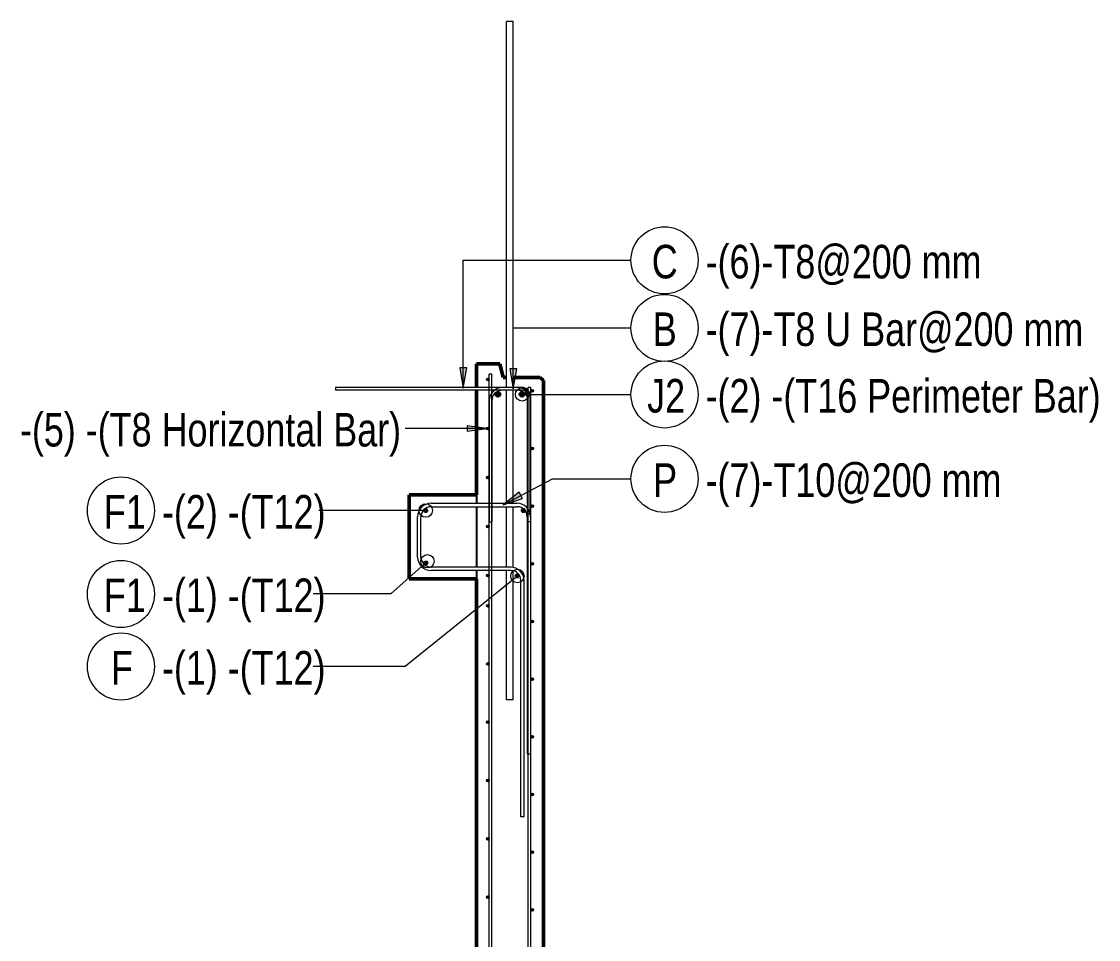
# Model space of a CAD drawing. Header units: millimetres. Extents: x 12491 to 23610, y -3081 to 6026.
# Drawn here: x 20097 to 23305, y 1986 to 4720 of the extents above; entities that cross this region are included whole.
import ezdxf

# ---------------------------------------------------------------- set-up
doc = ezdxf.new("R2010")
doc.units = ezdxf.units.MM
for name, color, linetype, lineweight in [('A-WALL', 113, 'Continuous', 25), ('S-BEAM', 12, 'Continuous', 18), ('S-RBAR', 171, 'Continuous', 18), ('S-RBAR-IDEN', 171, 'Continuous', 9)]:
    doc.layers.add(name, color=color, linetype=linetype, lineweight=lineweight)
doc.styles.add('Nirmala UI Semilight', font='NirmalaS.ttf', dxfattribs={"width": 0.8, "height": 100})

# ---------------------------------------------------------------- blocks, each defined once
blk = doc.blocks.new('M_Rebar Tag_rfa Dimension - ARROW-793927-Elevation Right 1')
at = {"layer": 'S-RBAR-IDEN'}
blk.add_circle((13474.4, 4008.8), 100, dxfattribs=at)
blk = doc.blocks.new('M_Rebar Tag_rfa MARK - DOT 1 MM-794228-Elevation Right 1')
at = {"layer": 'S-RBAR-IDEN'}
blk.add_circle((13474.4, 3609.3), 100, dxfattribs=at)

msp = doc.modelspace()

# ---------------------------------------------------------------- hatches: boundary and pattern name
at = {"layer": 'S-RBAR'}
h = msp.add_hatch(color=256, dxfattribs=at)
edge = h.paths.add_edge_path()
edge.add_arc((21485.42623, 3654.25817), 4, 0, 360)
for points in [[(21485.42623, 3650.25817), (21489.42623, 3654.25817), (21485.42623, 3658.25817), (21481.42623, 3654.25817)], [(21518.01804, 3601.89155), (21523.5459, 3609.5), (21518.01804, 3617.10845), (21509.07376, 3614.20228), (21509.07376, 3604.79772)], [(21589.84805, 3601.89155), (21595.37592, 3609.5), (21589.84805, 3617.10845), (21580.90378, 3614.20228), (21580.90378, 3604.79772)], [(21617.42623, 3616), (21621.42623, 3620), (21617.42623, 3624), (21613.42623, 3620)], [(21485.42623, 3504.17871), (21489.42623, 3508.17871), (21485.42623, 3512.17871), (21481.42623, 3508.17871)], [(21617.42623, 3444.24138), (21621.42623, 3448.24138), (21617.42623, 3452.24138), (21613.42623, 3448.24138)], [(21485.42623, 3358.09926), (21489.42623, 3362.09926), (21485.42623, 3366.09926), (21481.42623, 3362.09926)], [(21617.42623, 3272.48276), (21621.42623, 3276.48276), (21617.42623, 3280.48276), (21613.42623, 3276.48276)], [(21300.8183, 3257.66917), (21306.8183, 3263.66917), (21300.8183, 3269.66917), (21294.8183, 3263.66917)], [(21591.42623, 3257.66917), (21597.42623, 3263.66917), (21591.42623, 3269.66917), (21585.42623, 3263.66917)], [(21485.42623, 3212.01981), (21489.42623, 3216.01981), (21485.42623, 3220.01981), (21481.42623, 3216.01981)], [(21300.8183, 3101.07444), (21306.8183, 3107.07444), (21300.8183, 3113.07444), (21294.8183, 3107.07444)], [(21617.42623, 3100.72414), (21621.42623, 3104.72414), (21617.42623, 3108.72414), (21613.42623, 3104.72414)], [(21485.42623, 3065.94035), (21489.42623, 3069.94035), (21485.42623, 3073.94035), (21481.42623, 3069.94035)], [(21573.14202, 3062.80184), (21579.14202, 3068.80184), (21573.14202, 3074.80184), (21567.14202, 3068.80184)], [(21485.42623, 2976.10805), (21489.42623, 2980.10805), (21485.42623, 2984.10805), (21481.42623, 2980.10805)], [(21617.42623, 2928.96552), (21621.42623, 2932.96552), (21617.42623, 2936.96552), (21613.42623, 2932.96552)], [(21485.42623, 2802.46373), (21489.42623, 2806.46373), (21485.42623, 2810.46373), (21481.42623, 2806.46373)], [(21617.42623, 2757.2069), (21621.42623, 2761.2069), (21617.42623, 2765.2069), (21613.42623, 2761.2069)], [(21485.42623, 2628.81941), (21489.42623, 2632.81941), (21485.42623, 2636.81941), (21481.42623, 2632.81941)], [(21617.42623, 2585.44828), (21621.42623, 2589.44828), (21617.42623, 2593.44828), (21613.42623, 2589.44828)], [(21485.42623, 2455.17508), (21489.42623, 2459.17508), (21485.42623, 2463.17508), (21481.42623, 2459.17508)], [(21617.42623, 2413.68966), (21621.42623, 2417.68966), (21617.42623, 2421.68966), (21613.42623, 2417.68966)], [(21485.42623, 2281.53076), (21489.42623, 2285.53076), (21485.42623, 2289.53076), (21481.42623, 2285.53076)], [(21617.42623, 2241.93103), (21621.42623, 2245.93103), (21617.42623, 2249.93103), (21613.42623, 2245.93103)], [(21485.42623, 2107.88644), (21489.42623, 2111.88644), (21485.42623, 2115.88644), (21481.42623, 2111.88644)], [(21617.42623, 2070.17241), (21621.42623, 2074.17241), (21617.42623, 2078.17241), (21613.42623, 2074.17241)]]:
    msp.add_hatch(color=256, dxfattribs=at).paths.add_polyline_path(points)
h = msp.add_hatch(color=256, dxfattribs=at)
edge = h.paths.add_edge_path()
edge.add_arc((21515.5459, 3609.5), 8, 0, 360)
h = msp.add_hatch(color=256, dxfattribs=at)
edge = h.paths.add_edge_path()
edge.add_arc((21587.37592, 3609.5), 8, 0, 360)
h = msp.add_hatch(color=256, dxfattribs=at)
edge = h.paths.add_edge_path()
edge.add_arc((21617.42623, 3620), 4, 0, 360)
h = msp.add_hatch(color=256, dxfattribs=at)
edge = h.paths.add_edge_path()
edge.add_arc((21485.42623, 3508.17871), 4, 0, 360)
h = msp.add_hatch(color=256, dxfattribs=at)
edge = h.paths.add_edge_path()
edge.add_arc((21617.42623, 3448.24138), 4, 0, 360)
h = msp.add_hatch(color=256, dxfattribs=at)
edge = h.paths.add_edge_path()
edge.add_arc((21485.42623, 3362.09926), 4, 0, 360)
h = msp.add_hatch(color=256, dxfattribs=at)
edge = h.paths.add_edge_path()
edge.add_arc((21617.42623, 3276.48276), 4, 0, 360)
h = msp.add_hatch(color=256, dxfattribs=at)
edge = h.paths.add_edge_path()
edge.add_arc((21300.8183, 3263.66917), 6, 0, 360)
h = msp.add_hatch(color=256, dxfattribs=at)
edge = h.paths.add_edge_path()
edge.add_arc((21591.42623, 3263.66917), 6, 0, 360)
h = msp.add_hatch(color=256, dxfattribs=at)
edge = h.paths.add_edge_path()
edge.add_arc((21485.42623, 3216.01981), 4, 0, 360)
h = msp.add_hatch(color=256, dxfattribs=at)
edge = h.paths.add_edge_path()
edge.add_arc((21300.8183, 3107.07444), 6, 0, 360)
h = msp.add_hatch(color=256, dxfattribs=at)
edge = h.paths.add_edge_path()
edge.add_arc((21617.42623, 3104.72414), 4, 0, 360)
h = msp.add_hatch(color=256, dxfattribs=at)
edge = h.paths.add_edge_path()
edge.add_arc((21485.42623, 3069.94035), 4, 0, 360)
h = msp.add_hatch(color=256, dxfattribs=at)
edge = h.paths.add_edge_path()
edge.add_arc((21573.14202, 3068.80184), 6, 0, 360)
h = msp.add_hatch(color=256, dxfattribs=at)
edge = h.paths.add_edge_path()
edge.add_arc((21485.42623, 2980.10805), 4, 0, 360)
h = msp.add_hatch(color=256, dxfattribs=at)
edge = h.paths.add_edge_path()
edge.add_arc((21617.42623, 2932.96552), 4, 0, 360)
h = msp.add_hatch(color=256, dxfattribs=at)
edge = h.paths.add_edge_path()
edge.add_arc((21485.42623, 2806.46373), 4, 0, 360)
h = msp.add_hatch(color=256, dxfattribs=at)
edge = h.paths.add_edge_path()
edge.add_arc((21617.42623, 2761.2069), 4, 0, 360)
h = msp.add_hatch(color=256, dxfattribs=at)
edge = h.paths.add_edge_path()
edge.add_arc((21485.42623, 2632.81941), 4, 0, 360)
h = msp.add_hatch(color=256, dxfattribs=at)
edge = h.paths.add_edge_path()
edge.add_arc((21617.42623, 2589.44828), 4, 0, 360)
h = msp.add_hatch(color=256, dxfattribs=at)
edge = h.paths.add_edge_path()
edge.add_arc((21485.42623, 2459.17508), 4, 0, 360)
h = msp.add_hatch(color=256, dxfattribs=at)
edge = h.paths.add_edge_path()
edge.add_arc((21617.42623, 2417.68966), 4, 0, 360)
h = msp.add_hatch(color=256, dxfattribs=at)
edge = h.paths.add_edge_path()
edge.add_arc((21485.42623, 2285.53076), 4, 0, 360)
h = msp.add_hatch(color=256, dxfattribs=at)
edge = h.paths.add_edge_path()
edge.add_arc((21617.42623, 2245.93103), 4, 0, 360)
h = msp.add_hatch(color=256, dxfattribs=at)
edge = h.paths.add_edge_path()
edge.add_arc((21485.42623, 2111.88644), 4, 0, 360)
h = msp.add_hatch(color=256, dxfattribs=at)
edge = h.paths.add_edge_path()
edge.add_arc((21617.42623, 2074.17241), 4, 0, 360)
at = {"layer": 'S-RBAR-IDEN'}
for points in [[(21412.59409, 3628.45459), (21423.17371, 3688.45459), (21402.01447, 3688.45459)], [(21561.37973, 3625.75821), (21571.95935, 3685.75821), (21550.80011, 3685.75821)], [(21483.59041, 3508.23805), (21423.59041, 3516.1372), (21423.59041, 3500.3389)], [(21530.82001, 3280.56783), (21588.85838, 3299.10094), (21579.01954, 3317.83355)]]:
    msp.add_hatch(color=256, dxfattribs=at).paths.add_polyline_path(points)

# ---------------------------------------------------------------- linework, layer by layer
at = {"layer": 'A-WALL', "lineweight": 50}
for p, q in [((21521.5459, 3700), (21451.42623, 3700)), ((21451.42623, 3700), (21451.42623, 3630)), ((21531.5459, 3660), (21521.5459, 3700)), ((21541.42623, 3660), (21531.5459, 3660)), ((21641.87613, 3660), (21561.42623, 3660)), ((21651.42623, 3650.4499), (21641.87613, 3660)), ((21651.42623, -1395), (21651.42623, 3650.4499)), ((21451.42623, 3622), (21451.42623, 3310)), ((21451.42623, 3060), (21451.42623, -1395))]:
    msp.add_line(p, q, dxfattribs=at)
at = {"layer": 'A-WALL'}
for p, q in [((21451.42623, 3310), (21451.42623, 3285)), ((21451.42623, 3275), (21451.42623, 3095)), ((21451.42623, 3085), (21451.42623, 3060))]:
    msp.add_line(p, q, dxfattribs=at)
at = {"layer": 'S-BEAM', "lineweight": 50}
for p, q in [((21451.42623, 3310), (21251.42623, 3310)), ((21251.42623, 3310), (21251.42623, 3060)), ((21251.42623, 3060), (21451.42623, 3060))]:
    msp.add_line(p, q, dxfattribs=at)
at = {"layer": 'S-BEAM'}
for p, q in [((21451.42623, 3285), (21451.42623, 3310)), ((21451.42623, 3095), (21451.42623, 3275)), ((21451.42623, 3060), (21451.42623, 3085))]:
    msp.add_line(p, q, dxfattribs=at)
at = {"layer": 'S-RBAR'}
for p, q in [((21561.42623, 4720), (21541.42623, 4720)), ((21541.42623, 3630), (21541.42623, 4720)), ((21561.42623, 3630), (21561.42623, 4720)), ((21485.42623, 3658.25817), (21481.42623, 3654.25817)), ((21489.42623, 3654.25817), (21485.42623, 3658.25817)), ((21497.42623, 3670), (21489.42623, 3670)), ((21489.42623, -1365), (21489.42623, 3670)), ((21497.42623, -1365), (21497.42623, 3670)), ((21587.42623, 3630), (21031.42623, 3630)), ((21031.42623, 3630), (21031.42623, 3622)), ((21481.42623, 3654.25817), (21485.42623, 3650.25817)), ((21485.42623, 3650.25817), (21489.42623, 3654.25817)), ((21573.42623, 3630), (21529.42623, 3630)), ((21613.42623, 3630), (21605.42623, 3630)), ((21605.42623, -1365), (21605.42623, 3630)), ((21613.42623, -1365), (21613.42623, 3630)), ((21587.42623, 3622), (21031.42623, 3622)), ((21518.01804, 3617.10845), (21509.07376, 3614.20228)), ((21509.07376, 3614.20228), (21509.07376, 3604.79772)), ((21509.07376, 3604.79772), (21518.01804, 3601.89155)), ((21523.5459, 3609.5), (21518.01804, 3617.10845)), ((21518.01804, 3601.89155), (21523.5459, 3609.5)), ((21573.42623, 3622), (21529.42623, 3622)), ((21541.42623, 3285), (21541.42623, 3622)), ((21561.42623, 3285), (21561.42623, 3622)), ((21589.84805, 3617.10845), (21580.90378, 3614.20228)), ((21580.90378, 3614.20228), (21580.90378, 3604.79772)), ((21580.90378, 3604.79772), (21589.84805, 3601.89155)), ((21595.37592, 3609.5), (21589.84805, 3617.10845)), ((21589.84805, 3601.89155), (21595.37592, 3609.5)), ((21603.42623, 3254), (21603.42623, 3606)), ((21611.42623, 3254), (21611.42623, 3606)), ((21617.42623, 3624), (21613.42623, 3620)), ((21613.42623, 3620), (21617.42623, 3616)), ((21621.42623, 3620), (21617.42623, 3624)), ((21617.42623, 3616), (21621.42623, 3620)), ((21489.42623, 3590), (21489.42623, 3230)), ((21497.42623, 3590), (21497.42623, 3230)), ((21605.42623, 3230), (21605.42623, 3590)), ((21613.42623, 3230), (21613.42623, 3590)), ((21485.42623, 3512.17871), (21481.42623, 3508.17871)), ((21481.42623, 3508.17871), (21485.42623, 3504.17871)), ((21489.42623, 3508.17871), (21485.42623, 3512.17871)), ((21485.42623, 3504.17871), (21489.42623, 3508.17871)), ((21617.42623, 3452.24138), (21613.42623, 3448.24138)), ((21613.42623, 3448.24138), (21617.42623, 3444.24138)), ((21621.42623, 3448.24138), (21617.42623, 3452.24138)), ((21617.42623, 3444.24138), (21621.42623, 3448.24138)), ((21485.42623, 3366.09926), (21481.42623, 3362.09926)), ((21481.42623, 3362.09926), (21485.42623, 3358.09926)), ((21489.42623, 3362.09926), (21485.42623, 3366.09926)), ((21485.42623, 3358.09926), (21489.42623, 3362.09926)), ((21316.42623, 3285), (21572.83606, 3285)), ((21316.42623, 3275), (21572.83606, 3275)), ((21541.42623, 3095), (21541.42623, 3275)), ((21561.42623, 3094.00197), (21561.42623, 3275)), ((21617.42623, 3280.48276), (21613.42623, 3276.48276)), ((21613.42623, 3276.48276), (21617.42623, 3272.48276)), ((21621.42623, 3276.48276), (21617.42623, 3280.48276)), ((21617.42623, 3272.48276), (21621.42623, 3276.48276)), ((21276.42623, 3125), (21276.42623, 3245)), ((21286.42623, 3125), (21286.42623, 3245)), ((21300.8183, 3269.66917), (21294.8183, 3263.66917)), ((21294.8183, 3263.66917), (21300.8183, 3257.66917)), ((21306.8183, 3263.66917), (21300.8183, 3269.66917)), ((21300.8183, 3257.66917), (21306.8183, 3263.66917)), ((21591.42623, 3269.66917), (21585.42623, 3263.66917)), ((21585.42623, 3263.66917), (21591.42623, 3257.66917)), ((21597.42623, 3263.66917), (21591.42623, 3269.66917)), ((21591.42623, 3257.66917), (21597.42623, 3263.66917)), ((21602.83606, 3245), (21602.83606, 2538.77038)), ((21611.42623, 3254), (21603.42623, 3254)), ((21612.83606, 3245), (21612.83606, 2538.77038)), ((21485.42623, 3220.01981), (21481.42623, 3216.01981)), ((21481.42623, 3216.01981), (21485.42623, 3212.01981)), ((21489.42623, 3216.01981), (21485.42623, 3220.01981)), ((21485.42623, 3212.01981), (21489.42623, 3216.01981)), ((21489.42623, 3230), (21497.42623, 3230)), ((21613.42623, 3230), (21605.42623, 3230)), ((21300.8183, 3113.07444), (21294.8183, 3107.07444)), ((21306.8183, 3107.07444), (21300.8183, 3113.07444)), ((21294.8183, 3107.07444), (21300.8183, 3101.07444)), ((21300.8183, 3101.07444), (21306.8183, 3107.07444)), ((21553.84544, 3095), (21316.42623, 3095)), ((21553.84544, 3085), (21316.42623, 3085)), ((21541.42623, 2700), (21541.42623, 3085)), ((21561.42623, 2700), (21561.42623, 3084.00197)), ((21617.42623, 3108.72414), (21613.42623, 3104.72414)), ((21613.42623, 3104.72414), (21617.42623, 3100.72414)), ((21621.42623, 3104.72414), (21617.42623, 3108.72414)), ((21617.42623, 3100.72414), (21621.42623, 3104.72414)), ((21485.42623, 3073.94035), (21481.42623, 3069.94035)), ((21481.42623, 3069.94035), (21485.42623, 3065.94035)), ((21489.42623, 3069.94035), (21485.42623, 3073.94035)), ((21485.42623, 3065.94035), (21489.42623, 3069.94035)), ((21573.14202, 3074.80184), (21567.14202, 3068.80184)), ((21567.14202, 3068.80184), (21573.14202, 3062.80184)), ((21579.14202, 3068.80184), (21573.14202, 3074.80184)), ((21573.14202, 3062.80184), (21579.14202, 3068.80184)), ((21583.84544, 2350.77038), (21583.84544, 3055)), ((21593.84544, 2350.77038), (21593.84544, 3055)), ((21485.42623, 2984.10805), (21481.42623, 2980.10805)), ((21489.42623, 2980.10805), (21485.42623, 2984.10805)), ((21481.42623, 2980.10805), (21485.42623, 2976.10805)), ((21485.42623, 2976.10805), (21489.42623, 2980.10805)), ((21617.42623, 2936.96552), (21613.42623, 2932.96552)), ((21613.42623, 2932.96552), (21617.42623, 2928.96552)), ((21621.42623, 2932.96552), (21617.42623, 2936.96552)), ((21617.42623, 2928.96552), (21621.42623, 2932.96552)), ((21485.42623, 2810.46373), (21481.42623, 2806.46373)), ((21481.42623, 2806.46373), (21485.42623, 2802.46373)), ((21489.42623, 2806.46373), (21485.42623, 2810.46373)), ((21485.42623, 2802.46373), (21489.42623, 2806.46373)), ((21617.42623, 2765.2069), (21613.42623, 2761.2069)), ((21613.42623, 2761.2069), (21617.42623, 2757.2069)), ((21621.42623, 2761.2069), (21617.42623, 2765.2069)), ((21617.42623, 2757.2069), (21621.42623, 2761.2069)), ((21561.42623, 2700), (21541.42623, 2700)), ((21485.42623, 2636.81941), (21481.42623, 2632.81941)), ((21481.42623, 2632.81941), (21485.42623, 2628.81941)), ((21489.42623, 2632.81941), (21485.42623, 2636.81941)), ((21485.42623, 2628.81941), (21489.42623, 2632.81941)), ((21617.42623, 2593.44828), (21613.42623, 2589.44828)), ((21613.42623, 2589.44828), (21617.42623, 2585.44828)), ((21621.42623, 2589.44828), (21617.42623, 2593.44828)), ((21617.42623, 2585.44828), (21621.42623, 2589.44828)), ((21602.83606, 2538.77038), (21612.83606, 2538.77038)), ((21485.42623, 2463.17508), (21481.42623, 2459.17508)), ((21481.42623, 2459.17508), (21485.42623, 2455.17508)), ((21489.42623, 2459.17508), (21485.42623, 2463.17508)), ((21485.42623, 2455.17508), (21489.42623, 2459.17508)), ((21617.42623, 2421.68966), (21613.42623, 2417.68966)), ((21613.42623, 2417.68966), (21617.42623, 2413.68966)), ((21621.42623, 2417.68966), (21617.42623, 2421.68966)), ((21617.42623, 2413.68966), (21621.42623, 2417.68966)), ((21593.84544, 2350.77038), (21583.84544, 2350.77038)), ((21485.42623, 2289.53076), (21481.42623, 2285.53076)), ((21481.42623, 2285.53076), (21485.42623, 2281.53076)), ((21489.42623, 2285.53076), (21485.42623, 2289.53076)), ((21485.42623, 2281.53076), (21489.42623, 2285.53076)), ((21617.42623, 2249.93103), (21613.42623, 2245.93103)), ((21613.42623, 2245.93103), (21617.42623, 2241.93103)), ((21621.42623, 2245.93103), (21617.42623, 2249.93103)), ((21617.42623, 2241.93103), (21621.42623, 2245.93103)), ((21485.42623, 2115.88644), (21481.42623, 2111.88644)), ((21481.42623, 2111.88644), (21485.42623, 2107.88644)), ((21489.42623, 2111.88644), (21485.42623, 2115.88644)), ((21485.42623, 2107.88644), (21489.42623, 2111.88644)), ((21617.42623, 2078.17241), (21613.42623, 2074.17241)), ((21613.42623, 2074.17241), (21617.42623, 2070.17241)), ((21621.42623, 2074.17241), (21617.42623, 2078.17241)), ((21617.42623, 2070.17241), (21621.42623, 2074.17241))]:
    msp.add_line(p, q, dxfattribs=at)
for centre, radius in [((21485.42623, 3654.25817), 4), ((21515.5459, 3609.5), 8), ((21587.37592, 3609.5), 8), ((21617.42623, 3620), 4), ((21485.42623, 3508.17871), 4), ((21617.42623, 3448.24138), 4), ((21485.42623, 3362.09926), 4), ((21617.42623, 3276.48276), 4), ((21300.8183, 3263.66917), 6), ((21591.42623, 3263.66917), 6), ((21485.42623, 3216.01981), 4), ((21300.8183, 3107.07444), 6), ((21617.42623, 3104.72414), 4), ((21485.42623, 3069.94035), 4), ((21573.14202, 3068.80184), 6), ((21485.42623, 2980.10805), 4), ((21617.42623, 2932.96552), 4), ((21485.42623, 2806.46373), 4), ((21617.42623, 2761.2069), 4), ((21485.42623, 2632.81941), 4), ((21617.42623, 2589.44828), 4), ((21485.42623, 2459.17508), 4), ((21617.42623, 2417.68966), 4), ((21485.42623, 2285.53076), 4), ((21617.42623, 2245.93103), 4), ((21485.42623, 2111.88644), 4), ((21617.42623, 2074.17241), 4)]:
    msp.add_circle(centre, radius, dxfattribs=at)
for centre, radius, start, end in [((21529.42623, 3590), 40, 90, 180), ((21573.42623, 3590), 40, 0, 90), ((21587.42623, 3606), 24, 0, 90), ((21529.42623, 3590), 32, 90, 180), ((21573.42623, 3590), 32, 360, 90), ((21587.42623, 3606), 16, 0, 90), ((21316.42623, 3245), 40, 90, 180), ((21316.42623, 3245), 30, 90, 180), ((21572.83606, 3245), 40, 360, 90), ((21572.83606, 3245), 30, 360, 90), ((21316.42623, 3125), 40, 180, 270), ((21316.42623, 3125), 30, 180, 270), ((21553.84544, 3055), 40, 0, 90), ((21553.84544, 3055), 30, 360, 90)]:
    msp.add_arc(centre, radius, start, end, dxfattribs=at)
at = {"layer": 'S-RBAR-IDEN'}
for p, q in [((21412.59409, 4008.83362), (21912.00285, 4008.83362)), ((21412.59409, 3628.45459), (21412.59409, 4008.83362)), ((21561.37973, 3807.44741), (21912.00285, 3807.44741)), ((21561.37973, 3625.75821), (21561.37973, 3807.44741)), ((21423.17371, 3688.45459), (21402.01447, 3688.45459)), ((21402.01447, 3688.45459), (21412.59409, 3628.45459)), ((21412.59409, 3628.45459), (21423.17371, 3688.45459)), ((21571.95935, 3685.75821), (21550.80011, 3685.75821)), ((21550.80011, 3685.75821), (21561.37973, 3625.75821)), ((21561.37973, 3625.75821), (21571.95935, 3685.75821)), ((21587.60186, 3609.31747), (21912.00285, 3609.31747)), ((21483.59041, 3508.23805), (21239.0405, 3508.23805)), ((21483.59041, 3508.23805), (21423.59041, 3516.1372)), ((21423.59041, 3516.1372), (21423.59041, 3500.3389)), ((21423.59041, 3500.3389), (21483.59041, 3508.23805)), ((21530.82001, 3280.56783), (21678.28337, 3358.01931)), ((21678.28337, 3358.01931), (21912.00285, 3358.01931)), ((21579.01954, 3317.83355), (21530.82001, 3280.56783)), ((21588.85838, 3299.10094), (21579.01954, 3317.83355)), ((21530.82001, 3280.56783), (21588.85838, 3299.10094)), ((21300.60196, 3263.60088), (20982.66177, 3263.60088)), ((21305.6248, 3112.38956), (21196.34202, 3014.95673)), ((21573.66963, 3068.49834), (21239.0405, 2798.97804)), ((21196.34202, 3014.95673), (20965.70177, 3014.95673)), ((21239.0405, 2798.97804), (20965.70177, 2798.97804))]:
    msp.add_line(p, q, dxfattribs=at)
for centre in [(21587.60186, 3609.31747), (21300.60196, 3263.60088), (21305.6248, 3112.38956), (21573.66963, 3068.49834)]:
    msp.add_circle(centre, 20, dxfattribs=at)

# ---------------------------------------------------------------- block references
for name, p in [('M_Rebar Tag_rfa Dimension - ARROW-793927-Elevation Right 1', (8537.6224, 0)), ('M_Rebar Tag_rfa Dimension - ARROW-793927-Elevation Right 1', (8537.6224, -201.38621)), ('M_Rebar Tag_rfa MARK - DOT 1 MM-794228-Elevation Right 1', (8537.6224, 0)), ('M_Rebar Tag_rfa Dimension - ARROW-793927-Elevation Right 1', (8537.6224, -650.81431)), ('M_Rebar Tag_rfa MARK - DOT 1 MM-794228-Elevation Right 1', (6918.22997, -345.71659)), ('M_Rebar Tag_rfa MARK - DOT 1 MM-794228-Elevation Right 1', (6918.22997, -594.36074)), ('M_Rebar Tag_rfa MARK - DOT 1 MM-794228-Elevation Right 1', (6918.22997, -810.33943))]:
    msp.add_blockref(name, p, dxfattribs=at)

# ---------------------------------------------------------------- texts
at = {"layer": 'S-RBAR-IDEN', "char_height": 100, "attachment_point": 1, "style": 'Nirmala UI Semilight'}
for s, insert, width in [('C', (21973.95368, 4054.91552), 84.6582), ('-(6)-T8@200 mm', (22134.2142, 4054.91552), 1010.7676), ('B', (21977.15368, 3853.52931), 76.962), ('-(7)-T8 U Bar@200 mm', (22134.2142, 3853.52931), 1367.3582), ('-(2) -(T16 Perimeter Bar)', (22134.2142, 3655.39937), 1398.143), ('J2', (21960.19368, 3655.39937), 118.0084), ('-(5) -(T8 Horizontal Bar)', (20091.8405, 3554.31995), 1387.8814), ('P', (21978.11368, 3404.10121), 74.3966), ('-(7)-T10@200 mm', (22134.2142, 3404.10121), 1059.5102), ('F1', (20341.76125, 3309.68278), 115.443), ('-(2) -(T12)', (20514.82177, 3309.68278), 564.388), ('F1', (20341.76125, 3061.03863), 115.443), ('-(1) -(T12)', (20514.82177, 3061.03863), 543.8648), ('F', (20363.04125, 2845.05994), 64.135), ('-(1) -(T12)', (20514.82177, 2845.05994), 543.8648)]:
    msp.add_mtext(s, dxfattribs=dict(at, insert=insert, width=width))

doc.saveas('drawing.dxf')
